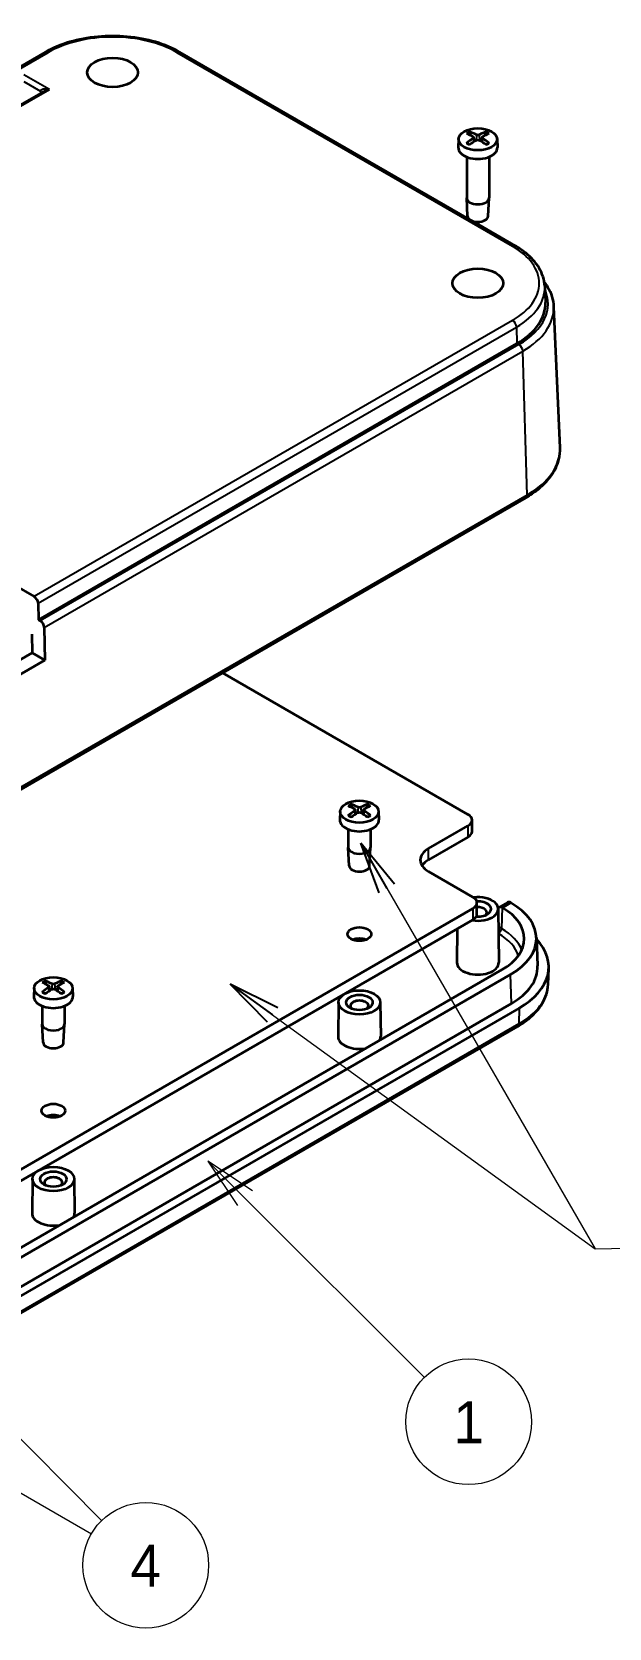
# Model space of a CAD drawing. Header units: millimetres. Extents: x 0 to 2180, y 0 to 422.
# Drawn here: x 483.1 to 524.5, y 229.1 to 343.5 of the extents above; entities that cross this region are included whole.
import ezdxf

# ---------------------------------------------------------------- set-up
doc = ezdxf.new("R2010")
doc.units = ezdxf.units.MM
doc.header["$LTSCALE"] = 1.5
for name, color, linetype, lineweight in [('Symbol (ISO)', 7, 'Continuous', 18), ('Symbol (TK)', 100, 'Continuous', 18), ('Visible (ISO)', 7, 'Continuous', 35), ('Visible Narrow (ISO)', 7, 'Continuous', 25)]:
    doc.layers.add(name, color=color, linetype=linetype, lineweight=lineweight)
doc.styles.add('Note Text (TK)', font='MS PGothic.ttf')
doc.styles.add('Note Text (TK2)', font='MS PGothic.ttf')
doc.dimstyles.new('Default - Method 1b (TK)$7', dxfattribs={"dimscale": 1.5, "dimtxt": 2.5, "dimasz": 2.5, "dimexe": 1, "dimexo": 1.5, "dimgap": 1, "dimtad": 1, "dimrnd": 1e-08, "dimdsep": 46, "dimtxsty": 'Note Text (TK)', "dimblk": 'OPEN', "dimcen": 0.09, "dimdle": 5, "dimclrd": 100, "dimclre": 100, "dimclrt": 7, "dimadec": 1, "dimazin": 1, "dimtfac": 1, "dimtmove": 0, "dimatfit": 3, "dimldrblk": 'OPEN', "dimfxl": 1, "dimtolj": 1, "dimlwd": -1, "dimlwe": -1, "dimarcsym": 0})

# ---------------------------------------------------------------- blocks, each defined once
blk = doc.blocks.new('バルーン1')
at = {"layer": 'Symbol (TK)', "color": 100}
for p, q in [((346.773, 181.294), (345.005, 183.062)), ((347.126, 181.647), (345.005, 183.062)), ((345.005, 183.062), (346.419, 180.94)), ((346.773, 181.294), (355.34, 172.726))]:
    blk.add_line(p, q, dxfattribs=at)
at = {"layer": 'Symbol (TK)'}
blk.add_circle((357.454, 170.613), 3, dxfattribs=at)
at = {"layer": 'Symbol (TK)', "color": 7, "insert": (357.454, 170.589), "char_height": 2, "attachment_point": 5, "style": 'Note Text (TK2)'}
blk.add_mtext('1', dxfattribs=at)
blk = doc.blocks.new('バルーン5')
at = {"layer": 'Symbol (TK)', "color": 100}
for p, q in [((318.61, 187.394), (316.85, 189.17)), ((318.965, 187.746), (316.85, 189.17)), ((316.85, 189.17), (318.255, 187.042)), ((318.61, 187.394), (339.933, 165.884)), ((313.62, 180.168), (311.455, 181.418)), ((313.87, 180.601), (311.455, 181.418)), ((311.455, 181.418), (313.37, 179.735)), ((313.62, 180.168), (339.439, 165.261))]:
    blk.add_line(p, q, dxfattribs=at)
at = {"layer": 'Symbol (TK)'}
blk.add_circle((342.037, 163.761), 3, dxfattribs=at)
at = {"layer": 'Symbol (TK)', "color": 7, "insert": (342.037, 163.744), "char_height": 2, "attachment_point": 5, "style": 'Note Text (TK2)'}
blk.add_mtext('4', dxfattribs=at)
blk = doc.blocks.new('_Open')
at = {"color": 0, "linetype": 'ByBlock', "lineweight": -2}
for p, q in [((-1, 0.167), (0, 0)), ((-1, -0.167), (0, 0)), ((0, 0), (-1, 0))]:
    blk.add_line(p, q, dxfattribs=at)

msp = doc.modelspace()

# ---------------------------------------------------------------- linework, layer by layer
at = {"layer": 'Visible (ISO)'}
for p, q in [((484.1198, 342.0451), (449.8552, 322.2624)), ((514.4767, 330.0679), (493.7316, 342.0451)), ((483.9465, 339.2077), (481.6511, 337.8824)), ((514.5947, 336.0665), (514.5347, 336.2791)), ((515.6426, 336.2791), (515.5826, 336.0665)), ((513.7149, 335.8261), (513.6891, 335.2219)), ((514.789, 335.9355), (514.8221, 335.6271)), ((515.3883, 335.9355), (515.3551, 335.6271)), ((516.4624, 335.8261), (516.4882, 335.2219)), ((514.2886, 334.5386), (514.2886, 331.6093)), ((515.8886, 334.5386), (515.8886, 331.6093)), ((514.354, 330.2907), (514.289, 331.5961)), ((515.8233, 330.2907), (515.8883, 331.5961)), ((517.7732, 328.1646), (514.6815, 329.9496)), ((519.8787, 325.269), (519.9281, 324.1152)), ((520.5176, 323.8084), (520.9504, 313.69)), ((483.6159, 301.3847), (517.8908, 321.1733)), ((518.5313, 310.1215), (459.1343, 275.8286)), ((470.5736, 310.3972), (483.3094, 303.0442)), ((483.5897, 302.5644), (483.6159, 301.3847)), ((483.6159, 301.3847), (483.7502, 301.3072)), ((484.0305, 300.8274), (484.0826, 298.4796)), ((483.1459, 300.3469), (483.1757, 299.0032)), ((458.0734, 284.5104), (483.1757, 299.0032)), ((484.0826, 298.4796), (458.9803, 283.9868)), ((483.1757, 299.0032), (484.0826, 298.4796)), ((514.3815, 287.4369), (496.811, 297.5812)), ((505.2296, 287.6528), (505.2038, 287.0486)), ((506.1094, 287.8932), (506.0494, 288.1058)), ((506.3038, 287.7622), (506.3369, 287.4538)), ((506.903, 287.7622), (506.8699, 287.4538)), ((507.1573, 288.1058), (507.0974, 287.8932)), ((507.9771, 287.6528), (508.0029, 287.0486)), ((514.6744, 286.2121), (514.6744, 287.0286)), ((505.8034, 286.3653), (505.8034, 285.069)), ((507.4034, 286.3653), (507.4034, 285.069)), ((511.5531, 284.9874), (514.3815, 286.6204)), ((505.8687, 283.7504), (505.8037, 285.0557)), ((507.3381, 283.7504), (507.403, 285.0557)), ((514.3815, 285.8039), (511.5531, 284.1709)), ((514.7351, 281.5173), (511.5531, 283.3544)), ((459.5808, 248.8574), (514.7351, 280.7008)), ((515.028, 280.2925), (515.028, 281.109)), ((516.5476, 280.6651), (516.5886, 276.8277)), ((517.2096, 281.1267), (516.5924, 280.7703)), ((514.7351, 279.8843), (459.5808, 248.0409)), ((513.6144, 279.2372), (513.5887, 276.8277)), ((519.2781, 278.627), (519.3654, 276.587)), ((516.8211, 276.3121), (457.4241, 242.0192)), ((517.4311, 275.9599), (458.0341, 241.667)), ((520.1158, 275.2394), (520.1651, 276.3932)), ((483.3093, 274.9971), (483.2835, 274.3929)), ((484.1891, 275.2375), (484.1291, 275.4501)), ((484.3834, 275.1065), (484.4166, 274.7981)), ((484.9827, 275.1065), (484.9496, 274.7981)), ((485.237, 275.4501), (485.177, 275.2375)), ((486.0568, 274.9971), (486.0826, 274.3929)), ((517.4928, 273.883), (458.0958, 239.5902)), ((518.0585, 273.5564), (458.6615, 239.2636)), ((483.8831, 273.7096), (483.8831, 272.4133)), ((485.4831, 273.7096), (485.4831, 272.4133)), ((505.1034, 273.97), (505.0772, 271.5206)), ((508.1033, 273.97), (508.1295, 271.5206)), ((458.5439, 237.9574), (517.9409, 272.2503)), ((483.9484, 271.0947), (483.8834, 272.4001)), ((485.4178, 271.0947), (485.4827, 272.4001)), ((483.1831, 261.3143), (483.1569, 258.8649)), ((486.183, 261.3143), (486.2092, 258.8649))]:
    msp.add_line(p, q, dxfattribs=at)
for centre, major_axis in [((488.9257, 340.5908), (1.8207, 0)), ((515.0886, 335.8065), (-1.3741, 0)), ((515.0886, 325.4856), (1.8207, 0)), ((506.6034, 287.6332), (-1.3741, 0)), ((506.6034, 278.8636), (0.85, 0)), ((484.6831, 274.9775), (-1.3741, 0)), ((506.6034, 273.9647), (1.5, 0)), ((506.6034, 273.9647), (0.95, 0)), ((484.6831, 266.2079), (0.85, 0)), ((484.6831, 261.309), (1.5, 0)), ((484.6831, 261.309), (0.95, 0))]:
    msp.add_ellipse(centre, major_axis=major_axis, ratio=0.57735027, dxfattribs=at)
for centre, major_axis, ratio, start_param, end_param in [((515.3367, 331.1983), (3.2544, -5.029), 0.50995959, 2.3797807, 2.49601583), ((514.853, 330.919), (-2.6956, 5.3494), 0.63997187, 5.58366261, 5.69989775), ((515.3243, 330.919), (-2.6956, -5.3494), 0.63997187, 3.72488021, 3.84111535), ((514.8406, 331.1983), (3.2544, 5.029), 0.50995959, 0.64557682, 0.76181196), ((515.0886, 335.2019), (1.4, 0), 0.57735027, 3.11689743, 6.30788053), ((515.3367, 330.9261), (-2.4584, -5.4625), 0.61059837, 3.91834595, 4.03458108), ((514.853, 331.2054), (3.4721, 4.8812), 0.53933309, 0.88954905, 1.00578418), ((515.3243, 331.2054), (3.4721, -4.8812), 0.53933309, 2.13580847, 2.25204361), ((514.8406, 330.9261), (-2.4584, 5.4625), 0.61059837, 5.39019688, 5.50643202), ((515.0886, 331.6093), (0.8, 0), 0.57735027, 3.14159267, 6.28318531), ((515.0886, 330.3029), (-0.735, 0), 0.57735027, 0.02873017, 3.11286249), ((512.9673, 324.0159), (6.9629, 0), 0.57735027, 5.49778714, 6.30788053), ((483.3069, 302.7161), (0.1974, -0.3479), 0.58236636, 0.82474489, 2.36063464), ((483.7477, 300.9791), (0.1974, -0.3479), 0.58236636, 0.82474489, 2.36063464), ((506.6034, 287.0286), (1.4, 0), 0.57735027, 3.11689743, 6.30788053), ((506.8514, 283.025), (3.2544, -5.029), 0.50995959, 2.3797807, 2.49601583), ((506.8514, 282.7529), (-2.4584, -5.4625), 0.61059837, 3.91834595, 4.03458108), ((506.3677, 282.7457), (-2.6956, 5.3494), 0.63997187, 5.58366261, 5.69989775), ((506.3677, 283.0321), (3.4721, 4.8812), 0.53933309, 0.88954905, 1.00578418), ((506.839, 282.7457), (-2.6956, -5.3494), 0.63997187, 3.72488021, 3.84111535), ((506.839, 283.0321), (3.4721, -4.8812), 0.53933309, 2.13580847, 2.25204361), ((506.3553, 283.025), (3.2544, 5.029), 0.50995959, 0.64557682, 0.76181196), ((506.3553, 282.7529), (-2.4584, 5.4625), 0.61059837, 5.39019688, 5.50643202), ((513.6744, 287.0286), (1, 0), 0.57735027, 5.49778714, 7.06858347), ((513.6744, 286.2121), (1, 0), 0.57735027, 5.49778714, 6.28318531), ((506.6034, 285.069), (0.8, 0), 0.57735027, 3.14159265, 6.28318531), ((512.9673, 284.1709), (-2, 0), 0.57735027, 5.49778714, 7.06858347), ((506.6034, 283.7626), (-0.735, 0), 0.57735027, 0.02873017, 3.11286249), ((512.9673, 283.3544), (-2, 0), 0.57735027, 5.49778714, 5.92181818), ((515.0886, 280.6599), (1.459, 0), 0.57735027, 4.42740163, 8.06150724), ((514.028, 281.109), (1, 0), 0.57735027, 5.49778714, 7.06858347), ((514.028, 280.2925), (1, 0), 0.57735027, 5.49778714, 6.28318531), ((515.0886, 280.6599), (0.95, 0), 0.57735027, 4.59734048, 7.93309606), ((515.0886, 280.415), (0.6474, 0), 0.57735027, 5.6979963, 7.94782002), ((516.8336, 280.3322), (0.2364, -0.4408), 0.59713441, 2.44541921, 3.37485665), ((512.9673, 278.537), (5.45, 0), 0.57735027, 5.49778714, 7.06212002), ((517.4683, 280.6987), (-0.2626, 0.4256), 0.55686057, 5.55202032, 6.26690899), ((512.9673, 278.537), (6.3127, 0), 0.57735027, 5.49778714, 7.06300333), ((506.6034, 278.0471), (-0.85, 0), 0.57735027, 4.12409806, 5.3006799), ((512.9673, 276.4958), (7.2, 0), 0.57735027, 5.49778714, 6.78376278), ((515.0886, 276.8224), (1.5, 0), 0.57735027, 3.13542179, 6.28935617), ((512.9673, 276.4958), (6.4, 0), 0.57735027, 5.49778714, 6.30788053), ((484.9311, 270.3693), (3.2544, -5.029), 0.50995959, 2.3797807, 2.49601583), ((484.9311, 270.0972), (-2.4584, -5.4625), 0.61059837, 3.91834595, 4.03458108), ((484.4474, 270.09), (-2.6956, 5.3494), 0.63997187, 5.58366261, 5.69989775), ((484.4474, 270.3764), (3.4721, 4.8812), 0.53933309, 0.88954905, 1.00578418), ((484.9187, 270.09), (-2.6956, -5.3494), 0.63997187, 3.72488021, 3.84111535), ((484.9187, 270.3764), (3.4721, -4.8812), 0.53933309, 2.13580847, 2.25204361), ((484.435, 270.3693), (3.2544, 5.029), 0.50995959, 0.64557682, 0.76181196), ((484.435, 270.0972), (-2.4584, 5.4625), 0.61059837, 5.39019688, 5.50643202), ((484.6831, 274.3729), (1.4, 0), 0.57735027, 3.11689743, 6.30788053), ((506.6034, 273.7197), (-0.6474, 0), 0.57735027, 2.55640365, 6.86837431), ((484.6831, 272.4133), (0.8, 0), 0.57735027, 3.14159265, 6.28318531), ((484.6831, 271.1069), (-0.735, 0), 0.57735027, 0.02873017, 3.11286249), ((506.6034, 271.5152), (-1.5262, 0), 0.57735027, 6.27701444, 8.15413566), ((506.6034, 271.5152), (1.5262, 0), 0.57735027, 5.98303128, 6.28935617), ((484.6831, 265.3914), (-0.85, 0), 0.57735027, 4.12409806, 5.3006799), ((484.6831, 261.064), (-0.6474, 0), 0.57735027, 2.55640365, 6.86837431), ((484.6831, 258.8595), (-1.5262, 0), 0.57735027, 6.27701444, 8.15413566), ((484.6831, 258.8595), (1.5262, 0), 0.57735027, 5.98303128, 6.28935617)]:
    msp.add_ellipse(centre, major_axis=major_axis, ratio=ratio, start_param=start_param, end_param=end_param, dxfattribs=at)
for points, knots in [([(493.7316, 342.0451), (493.2179, 342.3417), (492.6304, 342.5873), (491.3611, 342.9607), (490.6793, 343.0883), (489.2829, 343.216), (488.5685, 343.216), (487.1721, 343.0883), (486.4903, 342.9607), (485.221, 342.5873), (484.6335, 342.3417), (484.1198, 342.0451)], [4.71238898, 4.71238898, 4.71238898, 4.71238898, 5.02654825, 5.02654825, 5.34070751, 5.34070751, 5.65486678, 5.65486678, 5.96902604, 5.96902604, 6.28318531, 6.28318531, 6.28318531, 6.28318531]), ([(514.4886, 336.334), (514.4912, 336.3331), (514.4939, 336.3319), (514.502, 336.3275), (514.5085, 336.3223), (514.5185, 336.3116), (514.5238, 336.3042), (514.5303, 336.2919), (514.533, 336.2852), (514.5347, 336.2791)], [0.00830209589, 0.00830209589, 0.00830209589, 0.00830209589, 0.00930833482, 0.00930833482, 0.01164676423, 0.01164676423, 0.01395364656, 0.01395364656, 0.01581635927, 0.01581635927, 0.01581635927, 0.01581635927]), ([(515.6426, 336.2791), (515.6443, 336.2852), (515.647, 336.2919), (515.6535, 336.3042), (515.6588, 336.3116), (515.6688, 336.3223), (515.6753, 336.3275), (515.6834, 336.3319), (515.6861, 336.3331), (515.6887, 336.334)], [0.02124908174, 0.02124908174, 0.02124908174, 0.02124908174, 0.02311179444, 0.02311179444, 0.02541867678, 0.02541867678, 0.02775710618, 0.02775710618, 0.02876334511, 0.02876334511, 0.02876334511, 0.02876334511]), ([(514.2802, 335.5209), (514.2827, 335.5229), (514.2851, 335.5246), (514.2928, 335.5293), (514.2992, 335.5316), (514.3095, 335.5325), (514.3151, 335.5314), (514.3201, 335.5285), (514.321, 335.5279), (514.3219, 335.5271)], [0.00830209589, 0.00830209589, 0.00830209589, 0.00830209589, 0.00930833482, 0.00930833482, 0.01164676423, 0.01164676423, 0.01395364656, 0.01395364656, 0.01448436646, 0.01448436646, 0.01448436646, 0.01448436646]), ([(514.5105, 335.4162), (514.4999, 335.4209), (514.4894, 335.4257), (514.4642, 335.4377), (514.4497, 335.4452), (514.4216, 335.4604), (514.408, 335.4683), (514.3817, 335.4845), (514.369, 335.4927), (514.3447, 335.5097), (514.3331, 335.5183), (514.322, 335.5271)], [6.147868121, 6.147868121, 6.147868121, 6.147868121, 6.190386614, 6.190386614, 6.25247041, 6.25247041, 6.314554207, 6.314554207, 6.376638003, 6.376638003, 6.438721799, 6.438721799, 6.438721799, 6.438721799]), ([(514.752, 335.9827), (514.7637, 335.9762), (514.7738, 335.9678), (514.7868, 335.949), (514.7897, 335.9385), (514.7888, 335.9187), (514.785, 335.908), (514.7712, 335.8893), (514.7623, 335.8811), (514.752, 335.8741)], [0, 0, 0, 0, 0.0051373014, 0.0051373014, 0.0102746029, 0.0102746029, 0.0154129582, 0.0154129582, 0.0198590482, 0.0198590482, 0.0198590482, 0.0198590482]), ([(515.1827, 336.1228), (515.1702, 336.1167), (515.1546, 336.1115), (515.1206, 336.1048), (515.1023, 336.1033), (515.068, 336.1037), (515.0499, 336.1057), (515.0188, 336.1128), (515.0056, 336.1175), (514.9946, 336.1228)], [0, 0, 0, 0, 0.0051371192, 0.0051371192, 0.0102742384, 0.0102742384, 0.0154127759, 0.0154127759, 0.0198590478, 0.0198590478, 0.0198590478, 0.0198590478]), ([(514.9946, 335.7341), (515.0071, 335.7415), (515.0227, 335.7479), (515.0567, 335.7562), (515.075, 335.7581), (515.1092, 335.7575), (515.1274, 335.7551), (515.1585, 335.7463), (515.1717, 335.7406), (515.1827, 335.7341)], [0, 0, 0, 0, 0.0051371192, 0.0051371192, 0.0102742384, 0.0102742384, 0.0154127759, 0.0154127759, 0.0198590478, 0.0198590478, 0.0198590478, 0.0198590478]), ([(515.4253, 335.8741), (515.4136, 335.882), (515.4035, 335.8916), (515.3905, 335.912), (515.3876, 335.9228), (515.3885, 335.9425), (515.3923, 335.9528), (515.406, 335.9699), (515.415, 335.977), (515.4253, 335.9827)], [0, 0, 0, 0, 0.0051373014, 0.0051373014, 0.0102746029, 0.0102746029, 0.0154129582, 0.0154129582, 0.0198590482, 0.0198590482, 0.0198590482, 0.0198590482]), ([(515.8553, 335.5271), (515.8442, 335.5183), (515.8326, 335.5097), (515.8083, 335.4927), (515.7956, 335.4845), (515.7693, 335.4683), (515.7557, 335.4604), (515.7276, 335.4452), (515.713, 335.4377), (515.6879, 335.4257), (515.6774, 335.4209), (515.6668, 335.4162)], [4.556852489, 4.556852489, 4.556852489, 4.556852489, 4.618936285, 4.618936285, 4.681020081, 4.681020081, 4.743103877, 4.743103877, 4.805187673, 4.805187673, 4.847706167, 4.847706167, 4.847706167, 4.847706167]), ([(515.8554, 335.5271), (515.8563, 335.5279), (515.8572, 335.5285), (515.8622, 335.5314), (515.8678, 335.5325), (515.878, 335.5316), (515.8845, 335.5293), (515.8922, 335.5246), (515.8946, 335.5229), (515.8971, 335.5209)], [0.02258107455, 0.02258107455, 0.02258107455, 0.02258107455, 0.02311179444, 0.02311179444, 0.02541867678, 0.02541867678, 0.02775710618, 0.02775710618, 0.02876334511, 0.02876334511, 0.02876334511, 0.02876334511]), ([(519.8787, 325.269), (519.869, 325.4947), (519.8295, 325.7195), (519.6937, 326.1582), (519.5976, 326.3721), (519.3545, 326.7831), (519.2077, 326.9803), (518.8689, 327.3549), (518.6771, 327.5324), (518.2536, 327.8654), (518.022, 328.021), (517.7732, 328.1646)], [3.95168604, 3.95168604, 3.95168604, 3.95168604, 4.103826628, 4.103826628, 4.255967216, 4.255967216, 4.408107804, 4.408107804, 4.560248392, 4.560248392, 4.71238898, 4.71238898, 4.71238898, 4.71238898]), ([(519.8472, 325.5755), (519.9326, 325.462), (520.0106, 325.3458), (520.2128, 325.0039), (520.3171, 324.7718), (520.4643, 324.2963), (520.5071, 324.0528), (520.5176, 323.8084)], [1.946310975, 1.946310975, 1.946310975, 1.946310975, 2.027218091, 2.027218091, 2.179358679, 2.179358679, 2.331499267, 2.331499267, 2.331499267, 2.331499267]), ([(520.9504, 313.69), (520.9621, 313.4162), (520.9352, 313.1415), (520.8062, 312.6027), (520.7044, 312.3388), (520.4327, 311.8305), (520.263, 311.5862), (519.8633, 311.122), (519.6333, 310.9021), (519.1202, 310.4901), (518.8372, 310.2981), (518.5313, 310.1215)], [2.331499267, 2.331499267, 2.331499267, 2.331499267, 2.493517945, 2.493517945, 2.655536622, 2.655536622, 2.817555299, 2.817555299, 2.979573976, 2.979573976, 3.141592654, 3.141592654, 3.141592654, 3.141592654]), ([(505.7949, 287.3476), (505.7974, 287.3496), (505.7998, 287.3513), (505.8075, 287.356), (505.814, 287.3583), (505.8242, 287.3592), (505.8298, 287.3581), (505.8348, 287.3552), (505.8357, 287.3546), (505.8367, 287.3538)], [0.00830209589, 0.00830209589, 0.00830209589, 0.00830209589, 0.00930833482, 0.00930833482, 0.01164676423, 0.01164676423, 0.01395364656, 0.01395364656, 0.01448436646, 0.01448436646, 0.01448436646, 0.01448436646]), ([(506.0252, 287.2429), (506.0146, 287.2476), (506.0042, 287.2524), (505.979, 287.2644), (505.9644, 287.2719), (505.9363, 287.2871), (505.9227, 287.295), (505.8964, 287.3112), (505.8837, 287.3195), (505.8594, 287.3364), (505.8478, 287.345), (505.8367, 287.3538)], [6.147868121, 6.147868121, 6.147868121, 6.147868121, 6.190386614, 6.190386614, 6.25247041, 6.25247041, 6.314554207, 6.314554207, 6.376638003, 6.376638003, 6.438721799, 6.438721799, 6.438721799, 6.438721799]), ([(506.0033, 288.1607), (506.006, 288.1598), (506.0086, 288.1586), (506.0167, 288.1542), (506.0232, 288.149), (506.0332, 288.1383), (506.0385, 288.1309), (506.045, 288.1186), (506.0477, 288.1119), (506.0494, 288.1058)], [0.00830209589, 0.00830209589, 0.00830209589, 0.00830209589, 0.00930833482, 0.00930833482, 0.01164676423, 0.01164676423, 0.01395364656, 0.01395364656, 0.01581635927, 0.01581635927, 0.01581635927, 0.01581635927]), ([(506.2667, 287.8094), (506.2784, 287.8029), (506.2885, 287.7945), (506.3015, 287.7757), (506.3044, 287.7653), (506.3035, 287.7454), (506.2997, 287.7347), (506.286, 287.716), (506.277, 287.7078), (506.2667, 287.7008)], [0, 0, 0, 0, 0.0051373014, 0.0051373014, 0.0102746029, 0.0102746029, 0.0154129582, 0.0154129582, 0.0198590482, 0.0198590482, 0.0198590482, 0.0198590482]), ([(506.6974, 287.9495), (506.6849, 287.9434), (506.6693, 287.9382), (506.6354, 287.9315), (506.617, 287.93), (506.5828, 287.9304), (506.5646, 287.9324), (506.5336, 287.9395), (506.5203, 287.9442), (506.5093, 287.9495)], [0, 0, 0, 0, 0.0051371192, 0.0051371192, 0.0102742384, 0.0102742384, 0.0154127759, 0.0154127759, 0.0198590478, 0.0198590478, 0.0198590478, 0.0198590478]), ([(506.5093, 287.5608), (506.5218, 287.5682), (506.5374, 287.5746), (506.5714, 287.5829), (506.5897, 287.5848), (506.624, 287.5842), (506.6421, 287.5818), (506.6732, 287.573), (506.6864, 287.5673), (506.6974, 287.5608)], [0, 0, 0, 0, 0.0051371192, 0.0051371192, 0.0102742384, 0.0102742384, 0.0154127759, 0.0154127759, 0.0198590478, 0.0198590478, 0.0198590478, 0.0198590478]), ([(506.94, 287.7008), (506.9283, 287.7087), (506.9182, 287.7183), (506.9053, 287.7387), (506.9023, 287.7495), (506.9032, 287.7692), (506.9071, 287.7795), (506.9208, 287.7966), (506.9297, 287.8037), (506.94, 287.8094)], [0, 0, 0, 0, 0.0051373014, 0.0051373014, 0.0102746029, 0.0102746029, 0.0154129582, 0.0154129582, 0.0198590482, 0.0198590482, 0.0198590482, 0.0198590482]), ([(507.1573, 288.1058), (507.159, 288.1119), (507.1617, 288.1186), (507.1682, 288.1309), (507.1735, 288.1383), (507.1835, 288.149), (507.19, 288.1542), (507.1981, 288.1586), (507.2008, 288.1598), (507.2034, 288.1607)], [0.02124908174, 0.02124908174, 0.02124908174, 0.02124908174, 0.02311179444, 0.02311179444, 0.02541867678, 0.02541867678, 0.02775710618, 0.02775710618, 0.02876334511, 0.02876334511, 0.02876334511, 0.02876334511]), ([(507.3701, 287.3538), (507.3589, 287.345), (507.3473, 287.3364), (507.323, 287.3195), (507.3103, 287.3112), (507.2841, 287.295), (507.2704, 287.2871), (507.2423, 287.2719), (507.2278, 287.2644), (507.2026, 287.2524), (507.1921, 287.2476), (507.1815, 287.2429)], [4.556852489, 4.556852489, 4.556852489, 4.556852489, 4.618936285, 4.618936285, 4.681020081, 4.681020081, 4.743103877, 4.743103877, 4.805187673, 4.805187673, 4.847706167, 4.847706167, 4.847706167, 4.847706167]), ([(507.3701, 287.3538), (507.371, 287.3546), (507.3719, 287.3552), (507.3769, 287.3581), (507.3825, 287.3592), (507.3928, 287.3583), (507.3992, 287.356), (507.4069, 287.3513), (507.4094, 287.3496), (507.4118, 287.3476)], [0.02258107455, 0.02258107455, 0.02258107455, 0.02258107455, 0.02311179444, 0.02311179444, 0.02541867678, 0.02541867678, 0.02775710618, 0.02775710618, 0.02876334511, 0.02876334511, 0.02876334511, 0.02876334511]), ([(517.4559, 281.0998), (517.4559, 281.0998), (517.4559, 281.0998), (517.4477, 281.1046), (517.4394, 281.109), (517.4311, 281.1132)], [0.07520480199, 0.07520480199, 0.07520480199, 0.07520480199, 0.07521451801, 0.07521451801, 0.07869022564, 0.07869022564, 0.07869022564, 0.07869022564]), ([(483.8746, 274.6919), (483.8771, 274.6939), (483.8795, 274.6956), (483.8872, 274.7003), (483.8937, 274.7026), (483.9039, 274.7036), (483.9095, 274.7024), (483.9145, 274.6995), (483.9154, 274.6989), (483.9164, 274.6981)], [0.00830209589, 0.00830209589, 0.00830209589, 0.00830209589, 0.00930833482, 0.00930833482, 0.01164676423, 0.01164676423, 0.01395364656, 0.01395364656, 0.01448436646, 0.01448436646, 0.01448436646, 0.01448436646]), ([(484.1049, 274.5872), (484.0943, 274.5919), (484.0838, 274.5967), (484.0587, 274.6088), (484.0441, 274.6162), (484.016, 274.6314), (484.0024, 274.6393), (483.9761, 274.6555), (483.9634, 274.6638), (483.9391, 274.6807), (483.9275, 274.6893), (483.9164, 274.6981)], [6.147868121, 6.147868121, 6.147868121, 6.147868121, 6.190386614, 6.190386614, 6.25247041, 6.25247041, 6.314554207, 6.314554207, 6.376638003, 6.376638003, 6.438721799, 6.438721799, 6.438721799, 6.438721799]), ([(484.083, 275.505), (484.0856, 275.5041), (484.0883, 275.5029), (484.0964, 275.4985), (484.1029, 275.4933), (484.1129, 275.4826), (484.1182, 275.4752), (484.1247, 275.4629), (484.1274, 275.4562), (484.1291, 275.4501)], [0.00830209589, 0.00830209589, 0.00830209589, 0.00830209589, 0.00930833482, 0.00930833482, 0.01164676423, 0.01164676423, 0.01395364656, 0.01395364656, 0.01581635927, 0.01581635927, 0.01581635927, 0.01581635927]), ([(484.3464, 275.1537), (484.3581, 275.1472), (484.3682, 275.1388), (484.3812, 275.12), (484.3841, 275.1096), (484.3832, 275.0897), (484.3794, 275.079), (484.3657, 275.0603), (484.3567, 275.0521), (484.3464, 275.0451)], [0, 0, 0, 0, 0.0051373014, 0.0051373014, 0.0102746029, 0.0102746029, 0.0154129582, 0.0154129582, 0.0198590482, 0.0198590482, 0.0198590482, 0.0198590482]), ([(484.7771, 275.2938), (484.7646, 275.2877), (484.749, 275.2825), (484.715, 275.2758), (484.6967, 275.2743), (484.6625, 275.2747), (484.6443, 275.2767), (484.6132, 275.2838), (484.6, 275.2885), (484.589, 275.2938)], [0, 0, 0, 0, 0.0051371192, 0.0051371192, 0.0102742384, 0.0102742384, 0.0154127759, 0.0154127759, 0.0198590478, 0.0198590478, 0.0198590478, 0.0198590478]), ([(484.589, 274.9051), (484.6015, 274.9125), (484.6171, 274.9189), (484.6511, 274.9272), (484.6694, 274.9291), (484.7037, 274.9285), (484.7218, 274.9261), (484.7529, 274.9173), (484.7661, 274.9116), (484.7771, 274.9051)], [0, 0, 0, 0, 0.0051371192, 0.0051371192, 0.0102742384, 0.0102742384, 0.0154127759, 0.0154127759, 0.0198590478, 0.0198590478, 0.0198590478, 0.0198590478]), ([(485.0197, 275.0451), (485.008, 275.053), (484.9979, 275.0627), (484.985, 275.083), (484.982, 275.0938), (484.9829, 275.1135), (484.9867, 275.1238), (485.0005, 275.1409), (485.0094, 275.148), (485.0197, 275.1537)], [0, 0, 0, 0, 0.0051373014, 0.0051373014, 0.0102746029, 0.0102746029, 0.0154129582, 0.0154129582, 0.0198590482, 0.0198590482, 0.0198590482, 0.0198590482]), ([(485.237, 275.4501), (485.2387, 275.4562), (485.2414, 275.4629), (485.2479, 275.4752), (485.2532, 275.4826), (485.2632, 275.4933), (485.2697, 275.4985), (485.2778, 275.5029), (485.2805, 275.5041), (485.2831, 275.505)], [0.02124908174, 0.02124908174, 0.02124908174, 0.02124908174, 0.02311179444, 0.02311179444, 0.02541867678, 0.02541867678, 0.02775710618, 0.02775710618, 0.02876334511, 0.02876334511, 0.02876334511, 0.02876334511]), ([(485.4498, 274.6981), (485.4386, 274.6893), (485.427, 274.6807), (485.4027, 274.6638), (485.39, 274.6555), (485.3638, 274.6393), (485.3501, 274.6314), (485.322, 274.6162), (485.3075, 274.6088), (485.2823, 274.5967), (485.2718, 274.5919), (485.2612, 274.5872)], [4.556852489, 4.556852489, 4.556852489, 4.556852489, 4.618936285, 4.618936285, 4.681020081, 4.681020081, 4.743103877, 4.743103877, 4.805187673, 4.805187673, 4.847706167, 4.847706167, 4.847706167, 4.847706167]), ([(485.4498, 274.6981), (485.4507, 274.6989), (485.4516, 274.6995), (485.4566, 274.7024), (485.4622, 274.7036), (485.4725, 274.7026), (485.4789, 274.7003), (485.4866, 274.6956), (485.489, 274.6939), (485.4915, 274.6919)], [0.02258107455, 0.02258107455, 0.02258107455, 0.02258107455, 0.02311179444, 0.02311179444, 0.02541867678, 0.02541867678, 0.02775710618, 0.02775710618, 0.02876334511, 0.02876334511, 0.02876334511, 0.02876334511]), ([(517.9409, 272.2503), (518.1982, 272.3988), (518.4377, 272.5597), (518.8753, 272.9039), (519.0736, 273.0873), (519.4235, 273.4742), (519.5751, 273.6778), (519.8259, 274.102), (519.925, 274.3226), (520.065, 274.775), (520.1058, 275.0067), (520.1158, 275.2394)], [3.141592654, 3.141592654, 3.141592654, 3.141592654, 3.293733242, 3.293733242, 3.44587383, 3.44587383, 3.598014418, 3.598014418, 3.750155006, 3.750155006, 3.902295594, 3.902295594, 3.902295594, 3.902295594])]:
    msp.add_open_spline(points, degree=3, knots=knots, dxfattribs=at)
msp.add_open_spline([(516.821, 280.761), (516.8294, 280.7568), (516.8377, 280.7523), (516.8459, 280.7476)], degree=3, dxfattribs=at)
at = {"layer": 'Visible Narrow (ISO)'}
for p, q in [((450.056, 322.243), (484.3198, 342.0253)), ((493.5316, 342.0253), (517.5732, 328.1448)), ((484.3965, 339.366), (482.5617, 340.4254)), ((482.5617, 339.9376), (483.7602, 339.2457)), ((481.5011, 337.6943), (484.3965, 339.366)), ((483.7602, 339.2457), (483.7579, 339.0988)), ((514.752, 335.8741), (514.7728, 335.5952)), ((514.9946, 336.1228), (514.9659, 335.7168)), ((515.1827, 336.1228), (515.2114, 335.7168)), ((515.4253, 335.8741), (515.4045, 335.5952)), ((517.5732, 322.8264), (483.3094, 303.0442)), ((483.5897, 302.5644), (517.8559, 322.348)), ((517.8559, 322.348), (517.8908, 321.1733)), ((518.0251, 321.0958), (483.7502, 301.3072)), ((484.0305, 300.8274), (518.3078, 320.6174)), ((518.614, 310.3161), (518.3078, 320.6174)), ((518.614, 310.3161), (459.217, 276.0232)), ((506.2667, 287.7008), (506.2875, 287.4219)), ((506.5093, 287.9495), (506.4807, 287.5435)), ((506.6974, 287.9495), (506.7261, 287.5435)), ((506.94, 287.7008), (506.9192, 287.4219)), ((514.3815, 286.6204), (514.3815, 285.8039)), ((511.5531, 284.1709), (511.5531, 284.9874)), ((514.7351, 280.7008), (514.7351, 279.8843)), ((516.821, 280.761), (516.7764, 279.2579)), ((516.8459, 280.7476), (517.4559, 281.0998)), ((516.7764, 279.2579), (516.5613, 279.3821)), ((517.4928, 273.883), (517.4311, 275.9599)), ((484.3464, 275.0451), (484.3672, 274.7662)), ((484.589, 275.2938), (484.5603, 274.8878)), ((484.7771, 275.2938), (484.8058, 274.8878)), ((485.0197, 275.0451), (484.9989, 274.7662)), ((518.0585, 273.5564), (518.0236, 272.4221)), ((518.0236, 272.4221), (458.6266, 238.1292))]:
    msp.add_line(p, q, dxfattribs=at)
for centre, major_axis, ratio, start_param, end_param in [((488.9257, 339.366), (6.5137, 0), 0.57735027, 0.78539816, 2.35619449), ((484.3198, 341.6987), (-0.2, 0.3464), 0.57735027, 5.49778714, 6.28318531), ((493.5316, 341.6987), (0.2, 0.3464), 0.57735027, 0, 0.78539816), ((484.3965, 339.1211), (-0.6342, 0.1423), 0.36897252, 4.79496332, 6.357033), ((483.548, 339.1254), (0.3, -0.0045), 0.5773063, 0.16180122, 0.79408607), ((484.3965, 339.1211), (-0.6342, -0.1423), 0.36897252, 4.62981464, 5.41521281), ((515.0886, 335.8673), (-1.0068, 0), 0.57735027, 5.35090436, 5.64466992), ((515.0886, 335.84), (0.9409, 0), 0.57735027, 2.20026681, 2.46341854), ((515.0886, 335.84), (0.9409, 0), 0.57735027, 0.67817411, 0.94132584), ((515.0886, 335.8673), (-1.0068, 0), 0.57735027, 3.78010804, 4.0738736), ((515.0886, 335.8673), (1.0068, 0), 0.57735027, 3.78010804, 4.0738736), ((515.0886, 335.8673), (1.0068, 0), 0.57735027, 5.35090436, 5.64466992), ((517.5732, 327.8182), (0.2, 0.3464), 0.57735027, 0, 0.78539816), ((512.9673, 325.4856), (6.5137, 0), 0.57735027, 5.49778714, 7.06858347), ((512.9673, 325.1704), (6.9135, 0), 0.57735027, 5.49778714, 6.30788053), ((512.9673, 324.0159), (7.1528, 0), 0.57735027, 5.49778714, 6.53883202), ((512.9673, 323.7007), (7.5525, 0), 0.57735027, 5.49778714, 6.30788053), ((517.5732, 322.4998), (-0.2, 0.3464), 0.57735027, 3.9618974, 5.49778714), ((518.0251, 320.7692), (0.2, -0.3464), 0.57735027, 0.82030475, 2.35619449), ((512.9673, 313.5761), (7.9855, 0), 0.57735027, 5.49778714, 6.30788053), ((518.3313, 310.4679), (0.2, -0.3464), 0.57735027, 0, 0.82030475), ((506.6034, 287.694), (-1.0068, 0), 0.57735027, 5.35090436, 5.64466992), ((506.6034, 287.694), (1.0068, 0), 0.57735027, 3.78010804, 4.0738736), ((506.6034, 287.6667), (0.9409, 0), 0.57735027, 2.20026681, 2.46341854), ((506.6034, 287.6667), (0.9409, 0), 0.57735027, 0.67817411, 0.94132584), ((506.6034, 287.694), (-1.0068, 0), 0.57735027, 3.78010804, 4.0738736), ((506.6034, 287.694), (1.0068, 0), 0.57735027, 5.35090436, 5.64466992), ((516.5644, 279.1441), (-0.15, -0.2598), 0.57735027, 0.7953683, 2.32128791), ((512.9673, 277.0588), (5.3868, 0), 0.57735027, 0.21445769, 0.78539816), ((512.9673, 276.8224), (5.087, 0), 0.57735027, 0.16606622, 0.78480267), ((484.6831, 275.0383), (-1.0068, 0), 0.57735027, 5.35090436, 5.64466992), ((484.6831, 275.0383), (1.0068, 0), 0.57735027, 3.78010804, 4.0738736), ((484.6831, 275.011), (0.9409, 0), 0.57735027, 2.20026681, 2.46341854), ((484.6831, 275.011), (0.9409, 0), 0.57735027, 0.67817411, 0.94132584), ((484.6831, 275.0383), (-1.0068, 0), 0.57735027, 3.78010804, 4.0738736), ((484.6831, 275.0383), (1.0068, 0), 0.57735027, 5.35090436, 5.64466992), ((512.9673, 275.3413), (7.1506, 0), 0.57735027, 5.49778714, 6.25849008), ((517.7409, 272.5967), (0.2, -0.3464), 0.57735027, 0, 0.75049158)]:
    msp.add_ellipse(centre, major_axis=major_axis, ratio=ratio, start_param=start_param, end_param=end_param, dxfattribs=at)

# ---------------------------------------------------------------- block references
at = {"layer": 'Symbol (TK)', "xscale": 1.5, "yscale": 1.5, "zscale": 1.5}
for name in ['バルーン5', 'バルーン1']:
    msp.add_blockref(name, (-21.75, -12), dxfattribs=at)

# ---------------------------------------------------------------- leaders
at = {"layer": 'Symbol (ISO)', "color": 100, "annotation_type": 0, "has_hookline": 1, "hookline_direction": 0, "text_width": 28.7429}
msp.add_leader([(506.6983, 285.3811), (523.4818, 256.3112), (527.2318, 256.3996)], dimstyle='Default - Method 1b (TK)$7', override={"dimgap": 0, "dimtad": 1}, dxfattribs=at)
at = {"layer": 'Symbol (ISO)', "color": 100}
msp.add_leader([(497.3482, 275.267), (523.4818, 256.3112)], dimstyle='Default - Method 1b (TK)$7', override={"dimtad": 0}, dxfattribs=at)

doc.saveas('drawing.dxf')
